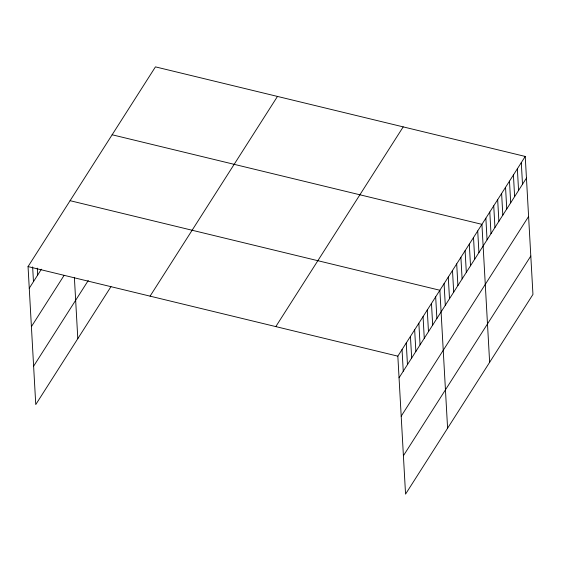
<?xml version="1.0" encoding="UTF-8"?>
<svg xmlns="http://www.w3.org/2000/svg" width="561" height="561" viewBox="0 0 561 561"><rect width="100%" height="100%" fill="white"/><g stroke="black" fill="none" stroke-linecap="round" stroke-linejoin="round"><path stroke-width="0.84" d="M110.973 286.657L35.764 404.558L28.05 266.587L155.446 66.871L525.236 156.442L532.95 294.413L405.554 494.129L397.84 356.158L525.236 156.442M29.263 288.242L41.409 269.196M31.409 326.621L64.108 275.367M33.618 366.172L88.273 280.493M150.082 296.145L277.478 96.429M275.809 326.6L403.205 126.884M399.046 377.805L526.449 178.096M401.192 416.192L528.595 216.483M403.401 455.742L530.804 256.026M112.137 134.773L481.92 224.344L489.634 362.315M70.09 200.684L439.88 290.254L447.594 428.225M28.05 266.587L397.84 356.158M521.295 162.613L522.508 184.267M517.361 168.791L518.574 190.438M513.42 174.962L514.633 196.616M509.486 181.133L510.692 202.787M505.545 187.311L506.758 208.958M501.611 193.482L502.817 215.129M497.67 199.653L498.883 221.307M493.736 205.824L494.942 227.478M489.795 212.002L491.008 233.649M485.861 218.173L487.067 239.828M477.72 230.936L478.926 252.59M473.512 237.527L474.725 259.182M469.305 244.119L470.518 265.767M465.104 250.711L466.317 272.358M460.897 257.296L462.11 278.95M456.696 263.887L457.909 285.542M452.489 270.479L453.702 292.134M448.288 277.071L449.494 298.718M444.081 283.663L445.294 305.31M435.673 296.839L436.886 318.494M431.472 303.431L432.678 325.085M427.265 310.023L428.478 331.677M423.064 316.614L424.27 338.262M418.857 323.206L420.07 344.854M414.656 329.798L415.862 351.445M410.449 336.383L411.662 358.037M406.248 342.974L407.454 364.629M402.041 349.566L403.254 371.221M74.375 277.33L77.804 338.655M37.278 268.13L37.671 275.058M32.643 266.924L33.464 281.65"/></g></svg>
